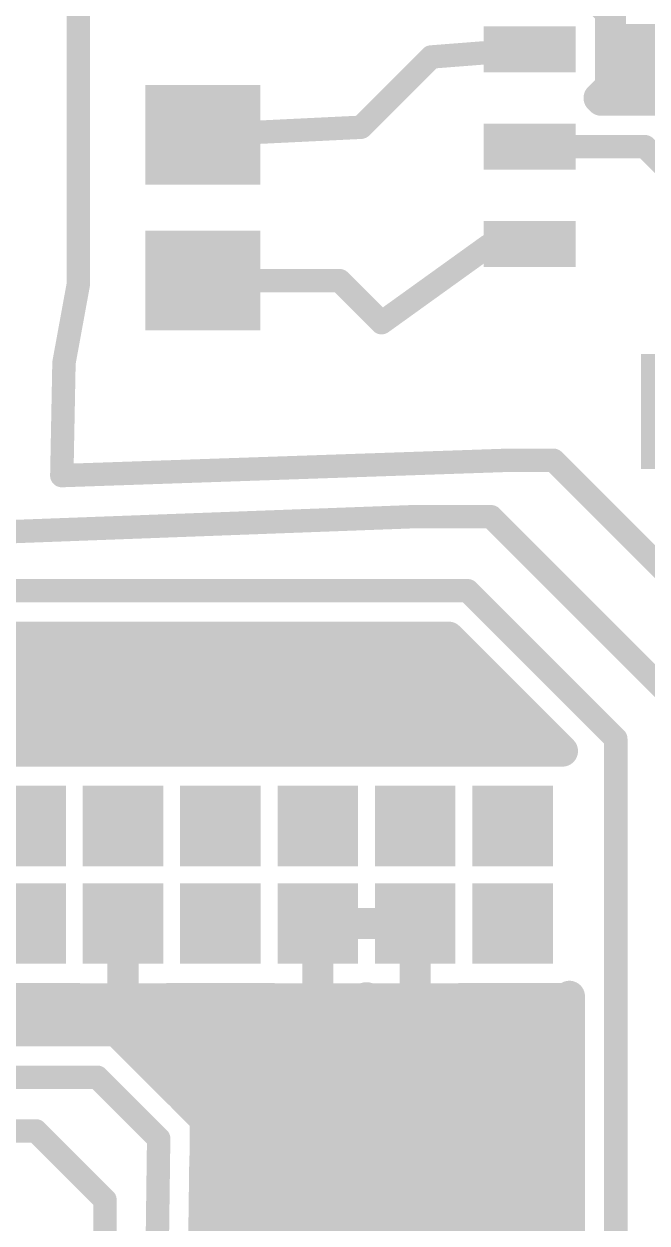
# Model space of a CAD drawing. Extents: x -40.6 to 40.6, y -25.6 to 25.6.
# Drawn here: x -0.66 to 7.47, y -13.4 to 2.24 of the extents above; entities that cross this region are included whole.
import ezdxf

# ---------------------------------------------------------------- set-up
doc = ezdxf.new("R2010")
doc.units = 0
doc.layers.add('16', color=175, linetype='CONTINUOUS')
doc.layers.add('17', color=82, linetype='CONTINUOUS')

# ---------------------------------------------------------------- blocks, each defined once
blk = doc.blocks.new('SQUAREP')
blk.add_solid([(-0.5, -0.5), (0.5, -0.5), (-0.5, 0.5), (0.5, 0.5)])
blk = doc.blocks.new('RECT')
blk.add_solid([(-0.5, -0.5), (0.5, -0.5), (-0.5, 0.5), (0.5, 0.5)])

msp = doc.modelspace()

# ---------------------------------------------------------------- linework, layer by layer
at = {"layer": '16'}
for points, const_width in [([(0.0508, 19.3548), (0.0508, -1.1684)], 0.3048), ([(6.9908, 2.3927), (6.8435, 2.54)], 0.4064), ([(6.9908, 1.4173), (6.9908, 2.3927)], 0.4064), ([(6.9908, 2.032), (10.4844, 2.032)], 0.4064), ([(4.6544, 1.805), (5.9376, 1.905)], 0.3048), ([(3.7376, 0.8882), (4.6544, 1.805)], 0.3048), ([(6.9908, 1.6256), (10.4844, 1.6256)], 0.4064), ([(6.8435, 1.27), (6.9908, 1.4173)], 0.4064), ([(6.8729, 1.2406), (6.8435, 1.27)], 0.4064), ([(7.693, 1.2406), (6.8729, 1.2406)], 0.4064), ([(1.6764, 0.7882), (3.7376, 0.8882)], 0.3048), ([(5.9376, 0.635), (7.4422, 0.635)], 0.3048), ([(7.4422, 0.635), (8.0264, 0.0508)], 0.3048), ([(4.0068, -1.6604), (5.3975, -0.6604)], 0.3048), ([(5.9122, -0.6604), (5.3975, -0.6604)], 0.3048), ([(5.9376, -0.635), (5.9122, -0.6604)], 0.3048), ([(0.0508, -1.1684), (-0.1348, -2.1828)], 0.3048), ([(1.6764, -1.1118), (3.4582, -1.1118)], 0.3048), ([(3.4582, -1.1118), (4.0068, -1.6604)], 0.3048), ([(-0.1348, -2.1828), (-0.1632, -3.6544)], 0.3048), ([(-0.1632, -3.6544), (5.6642, -3.4544)], 0.3048), ([(5.6642, -3.4544), (5.9182, -3.4544)], 0.3048), ([(5.9182, -3.4544), (6.2484, -3.4544)], 0.3048), ([(6.2484, -3.4544), (8.4836, -5.6896)], 0.3048), ([(-0.968, -4.391), (4.3942, -4.191)], 0.3048), ([(4.3942, -4.191), (4.699, -4.191)], 0.3048), ([(5.4356, -4.191), (4.699, -4.191)], 0.3048), ([(5.4356, -4.191), (7.6962, -6.4516)], 0.3048), ([(4.318, -5.1562), (-1.722, -5.1562)], 0.3048), ([(4.318, -5.1562), (4.6482, -5.1562)], 0.3048), ([(5.1308, -5.1562), (4.6482, -5.1562)], 0.3048), ([(7.0612, -7.0866), (5.1308, -5.1562)], 0.3048), ([(-1.7151, -5.7618), (4.88, -5.7618)], 0.4064), ([(4.88, -5.7618), (6.365, -7.2468)], 0.4064), ([(-8.4591, -6.096), (5.2142, -6.096)], 0.4064), ([(-8.583, -6.5024), (5.6206, -6.5024)], 0.4064), ([(-8.7069, -6.9088), (6.027, -6.9088)], 0.4064), ([(7.0612, -15.6464), (7.0612, -7.0866)], 0.3048), ([(6.365, -7.2468), (-6.4277, -7.2468)], 0.4064), ([(0.635, -10.4772), (0.635, -9.495)], 0.4064), ([(0.635, -9.495), (0.635, -9.495)], 0.4064), ([(0.635, -9.495), (0.635, -10.4772)], 0.4064), ([(3.175, -10.4772), (3.175, -9.495)], 0.4064), ([(3.175, -9.495), (3.175, -9.495)], 0.4064), ([(3.175, -9.495), (3.175, -10.4772)], 0.4064), ([(4.445, -9.495), (3.175, -9.495)], 0.4064), ([(3.175, -9.495), (3.175, -9.495)], 0.4064), ([(3.175, -9.495), (3.4628, -9.495)], 0.4064), ([(3.4628, -9.495), (4.445, -9.495)], 0.4064), ([(4.445, -10.4772), (4.445, -9.495)], 0.4064), ([(4.445, -9.495), (4.445, -9.495)], 0.4064), ([(4.445, -9.495), (4.445, -10.4772)], 0.4064), ([(4.445, -9.495), (4.445, -9.495)], 0.4064), ([(0.635, -9.7536), (0.635, -9.7536)], 0.4064), ([(3.175, -9.7536), (3.175, -9.7536)], 0.4064), ([(4.445, -9.7536), (4.445, -9.7536)], 0.4064), ([(0.635, -10.16), (0.635, -10.16)], 0.4064), ([(3.175, -10.16), (3.175, -10.16)], 0.4064), ([(4.445, -10.16), (4.445, -10.16)], 0.4064), ([(-2.5749, -10.4732), (0.0349, -10.4732)], 0.4064), ([(0.0349, -10.4732), (0.0498, -10.4772)], 0.4064), ([(0.0498, -10.4772), (0.635, -10.4772)], 0.4064), ([(0.635, -10.4772), (1.2202, -10.4772)], 0.4064), ([(1.2202, -10.4772), (1.2351, -10.4732)], 0.4064), ([(1.2351, -10.4732), (2.5749, -10.4732)], 0.4064), ([(2.5749, -10.4732), (2.5898, -10.4772)], 0.4064), ([(2.5898, -10.4772), (3.175, -10.4772)], 0.4064), ([(3.175, -10.4772), (3.7602, -10.4772)], 0.4064), ([(3.7602, -10.4772), (3.81, -10.4639)], 0.4064), ([(3.81, -10.4639), (3.8598, -10.4772)], 0.4064), ([(3.8598, -10.4772), (4.445, -10.4772)], 0.4064), ([(4.445, -10.4772), (5.0302, -10.4772)], 0.4064), ([(5.0302, -10.4772), (5.0451, -10.4732)], 0.4064), ([(5.0451, -10.4732), (6.4277, -10.4732)], 0.4064), ([(6.4277, -10.4732), (6.4556, -10.4453)], 0.4064), ([(6.4556, -10.4453), (6.4556, -15.8972)], 0.4064), ([(-9.7981, -10.5664), (6.4556, -10.5664)], 0.4064), ([(0.5508, -10.8944), (-10.1676, -10.8944)], 0.4064), ([(0.9056, -11.2492), (0.5508, -10.8944)], 0.4064), ([(0.6292, -10.9728), (6.4556, -10.9728)], 0.4064), ([(1.3541, -11.6977), (0.9056, -11.2492)], 0.4064), ([(1.0356, -11.3792), (6.4556, -11.3792)], 0.4064), ([(0.3, -11.5), (-16.5, -11.5)], 0.3048), ([(1.1, -12.3), (0.3, -11.5)], 0.3048), ([(1.3588, -11.6978), (1.3541, -11.6977)], 0.4064), ([(1.531, -11.8746), (1.3588, -11.6978)], 0.4064), ([(1.4444, -11.7856), (6.4556, -11.7856)], 0.4064), ([(1.7056, -12.0492), (1.531, -11.8746)], 0.4064), ([(1.7056, -12.0538), (1.7056, -12.0492)], 0.4064), ([(1.7088, -12.0571), (1.7056, -12.0538)], 0.4064), ([(1.7056, -12.3039), (1.7088, -12.0571)], 0.4064), ([(1.7071, -12.192), (6.4556, -12.192)], 0.4064), ([(-0.5, -12.2), (-15.7, -12.2)], 0.3048), ([(0.4, -13.1), (-0.5, -12.2)], 0.3048), ([(1, -19.9), (1.1, -12.3)], 0.3048), ([(1.7056, -12.5508), (1.7056, -12.3039)], 0.4064), ([(1.6271, -18.268), (1.7023, -12.5541)], 0.4064), ([(1.7023, -12.5541), (1.7056, -12.5508)], 0.4064), ([(1.7017, -12.5984), (6.4556, -12.5984)], 0.4064), ([(1.6964, -13.0048), (6.4556, -13.0048)], 0.4064), ([(0.4, -20.1), (0.4, -13.1)], 0.3048), ([(1.691, -13.4112), (6.4556, -13.4112)], 0.4064)]:
    msp.add_lwpolyline(points, dxfattribs=dict(at, const_width=const_width))
for points, const_width in [([(6.919, 2.3209, 1), (7.0626, 2.4646)], 0.2032), ([(6.9908, 2.1336, 1), (6.9908, 1.9304)], 0.2032), ([(5.9435, 1.829, 1), (5.9317, 1.981)], 0.1524), ([(4.6485, 1.881, 1), (4.6603, 1.729)], 0.1524), ([(4.7083, 1.7511, 1), (4.6005, 1.8589)], 0.1524), ([(6.9908, 1.7272, 1), (6.9908, 1.524)], 0.2032), ([(7.0626, 1.3454, 1), (6.919, 1.4891)], 0.2032), ([(6.9154, 1.3418, 1), (6.7717, 1.1982)], 0.2032), ([(6.7717, 1.3418, 1), (6.9154, 1.1982)], 0.2032), ([(6.8729, 1.3422, 1), (6.8729, 1.139)], 0.2032), ([(6.8011, 1.1688, 1), (6.9448, 1.3124)], 0.2032), ([(6.8892, 1.4173, 1), (7.0924, 1.4173)], 0.2032), ([(1.6727, 0.8643, 1), (1.6801, 0.7121)], 0.1524), ([(3.6837, 0.9421, 1), (3.7915, 0.8343)], 0.1524), ([(3.7413, 0.8121, 1), (3.7339, 0.9643)], 0.1524), ([(5.9376, 0.7112, 1), (5.9376, 0.5588)], 0.1524), ([(7.4961, 0.6889, 1), (7.3883, 0.5811)], 0.1524), ([(7.4422, 0.5588, 1), (7.4422, 0.7112)], 0.1524), ([(5.3975, -0.5842, 1), (5.3975, -0.7366)], 0.1524), ([(5.442, -0.7223, 1), (5.353, -0.5985)], 0.1524), ([(5.8583, -0.6065, 1), (5.9661, -0.7143)], 0.1524), ([(5.9915, -0.6889, 1), (5.8837, -0.5811)], 0.1524), ([(5.9122, -0.7366, 1), (5.9122, -0.5842)], 0.1524), ([(-0.0254, -1.1684, 1), (0.127, -1.1684)], 0.1524), ([(0.1258, -1.1821, 1), (-0.0242, -1.1547)], 0.1524), ([(1.6764, -1.0356, 1), (1.6764, -1.188)], 0.1524), ([(3.5121, -1.0579, 1), (3.4043, -1.1657)], 0.1524), ([(3.4582, -1.188, 1), (3.4582, -1.0356)], 0.1524), ([(3.9623, -1.5985, 1), (4.0513, -1.7223)], 0.1524), ([(3.9529, -1.7143, 1), (4.0607, -1.6065)], 0.1524), ([(-0.0586, -2.1843, 1), (-0.211, -2.1813)], 0.1524), ([(-0.2098, -2.1691, 1), (-0.0598, -2.1965)], 0.1524), ([(5.6642, -3.3782, 1), (5.6642, -3.5306)], 0.1524), ([(5.6668, -3.5306, 1), (5.6616, -3.3782)], 0.1524), ([(5.9182, -3.3782, 1), (5.9182, -3.5306)], 0.1524), ([(5.9182, -3.5306, 1), (5.9182, -3.3782)], 0.1524), ([(6.3023, -3.4005, 1), (6.1945, -3.5083)], 0.1524), ([(6.2484, -3.5306, 1), (6.2484, -3.3782)], 0.1524), ([(-0.1658, -3.5782, 1), (-0.1606, -3.7306)], 0.1524), ([(-0.2394, -3.6529, 1), (-0.087, -3.6559)], 0.1524), ([(4.3942, -4.1148, 1), (4.3942, -4.2672)], 0.1524), ([(4.397, -4.2671, 1), (4.3914, -4.1149)], 0.1524), ([(4.699, -4.1148, 1), (4.699, -4.2672)], 0.1524), ([(4.699, -4.2672, 1), (4.699, -4.1148)], 0.1524), ([(5.4895, -4.1371, 1), (5.3817, -4.2449)], 0.1524), ([(5.4356, -4.2672, 1), (5.4356, -4.1148)], 0.1524), ([(4.318, -5.08, 1), (4.318, -5.2324)], 0.1524), ([(4.318, -5.2324, 1), (4.318, -5.08)], 0.1524), ([(4.6482, -5.08, 1), (4.6482, -5.2324)], 0.1524), ([(4.6482, -5.2324, 1), (4.6482, -5.08)], 0.1524), ([(5.1847, -5.1023, 1), (5.0769, -5.2101)], 0.1524), ([(5.1308, -5.2324, 1), (5.1308, -5.08)], 0.1524), ([(4.9518, -5.69, 1), (4.8081, -5.8336)], 0.2032), ([(4.88, -5.8634, 1), (4.88, -5.6602)], 0.2032), ([(5.2142, -6.1976, 1), (5.2142, -5.9944)], 0.2032), ([(5.6206, -6.604, 1), (5.6206, -6.4008)], 0.2032), ([(6.027, -7.0104, 1), (6.027, -6.8072)], 0.2032), ([(7.1374, -7.0866, 1), (6.985, -7.0866)], 0.1524), ([(7.0073, -7.1405, 1), (7.1151, -7.0327)], 0.1524), ([(6.2931, -7.3186, 1), (6.4368, -7.175)], 0.2032), ([(6.365, -7.3484, 1), (6.365, -7.1452)], 0.2032), ([(0.7366, -9.495, 1), (0.5334, -9.495)], 0.2032), ([(0.635, -9.3934, 1), (0.635, -9.5966)], 0.2032), ([(0.7366, -9.495, 1), (0.5334, -9.495)], 0.2032), ([(0.635, -9.5966, 1), (0.635, -9.3934)], 0.2032), ([(3.2766, -9.495, 1), (3.0734, -9.495)], 0.2032), ([(3.175, -9.3934, 1), (3.175, -9.5966)], 0.2032), ([(3.2766, -9.495, 1), (3.0734, -9.495)], 0.2032), ([(3.175, -9.3934, 1), (3.175, -9.5966)], 0.2032), ([(3.2766, -9.495, 1), (3.0734, -9.495)], 0.2032), ([(3.175, -9.3934, 1), (3.175, -9.5966)], 0.2032), ([(3.175, -9.5966, 1), (3.175, -9.3934)], 0.2032), ([(3.4628, -9.3934, 1), (3.4628, -9.5966)], 0.2032), ([(3.4628, -9.5966, 1), (3.4628, -9.3934)], 0.2032), ([(4.5466, -9.495, 1), (4.3434, -9.495)], 0.2032), ([(4.445, -9.3934, 1), (4.445, -9.5966)], 0.2032), ([(4.5466, -9.495, 1), (4.3434, -9.495)], 0.2032), ([(4.5466, -9.495, 1), (4.3434, -9.495)], 0.2032), ([(4.445, -9.5966, 1), (4.445, -9.3934)], 0.2032), ([(4.445, -9.5966, 1), (4.445, -9.3934)], 0.2032), ([(4.445, -9.5966, 1), (4.445, -9.3934)], 0.2032), ([(3.0734, -9.495, 1), (3.2766, -9.495)], 0.2032), ([(4.3434, -9.495, 1), (4.5466, -9.495)], 0.2032), ([(0.635, -9.652, 1), (0.635, -9.8552)], 0.2032), ([(0.635, -9.8552, 1), (0.635, -9.652)], 0.2032), ([(3.175, -9.652, 1), (3.175, -9.8552)], 0.2032), ([(3.175, -9.8552, 1), (3.175, -9.652)], 0.2032), ([(4.445, -9.652, 1), (4.445, -9.8552)], 0.2032), ([(4.445, -9.8552, 1), (4.445, -9.652)], 0.2032), ([(0.635, -10.0584, 1), (0.635, -10.2616)], 0.2032), ([(0.635, -10.2616, 1), (0.635, -10.0584)], 0.2032), ([(3.175, -10.0584, 1), (3.175, -10.2616)], 0.2032), ([(3.175, -10.2616, 1), (3.175, -10.0584)], 0.2032), ([(4.445, -10.0584, 1), (4.445, -10.2616)], 0.2032), ([(4.445, -10.2616, 1), (4.445, -10.0584)], 0.2032), ([(0.0612, -10.3751, 1), (0.0086, -10.5713)], 0.2032), ([(0.0498, -10.3756, 1), (0.0498, -10.5788)], 0.2032), ([(0.0235, -10.5753, 1), (0.0761, -10.3791)], 0.2032), ([(0.0349, -10.5748, 1), (0.0349, -10.3716)], 0.2032), ([(0.635, -10.3756, 1), (0.635, -10.5788)], 0.2032), ([(0.635, -10.5788, 1), (0.635, -10.3756)], 0.2032), ([(1.1939, -10.3791, 1), (1.2465, -10.5753)], 0.2032), ([(1.2351, -10.3716, 1), (1.2351, -10.5748)], 0.2032), ([(1.2614, -10.5713, 1), (1.2088, -10.3751)], 0.2032), ([(1.2202, -10.5788, 1), (1.2202, -10.3756)], 0.2032), ([(2.6012, -10.3751, 1), (2.5486, -10.5713)], 0.2032), ([(2.5898, -10.3756, 1), (2.5898, -10.5788)], 0.2032), ([(2.5635, -10.5753, 1), (2.6161, -10.3791)], 0.2032), ([(2.5749, -10.5748, 1), (2.5749, -10.3716)], 0.2032), ([(3.175, -10.3756, 1), (3.175, -10.5788)], 0.2032), ([(3.175, -10.5788, 1), (3.175, -10.3756)], 0.2032), ([(3.7339, -10.3791, 1), (3.7865, -10.5753)], 0.2032), ([(3.8363, -10.3657, 1), (3.7837, -10.562)], 0.2032), ([(3.8598, -10.3756, 1), (3.8598, -10.5788)], 0.2032), ([(3.7602, -10.5788, 1), (3.7602, -10.3756)], 0.2032), ([(3.8363, -10.562, 1), (3.7837, -10.3657)], 0.2032), ([(3.8335, -10.5753, 1), (3.8861, -10.3791)], 0.2032), ([(4.445, -10.3756, 1), (4.445, -10.5788)], 0.2032), ([(4.445, -10.5788, 1), (4.445, -10.3756)], 0.2032), ([(5.0039, -10.3791, 1), (5.0565, -10.5753)], 0.2032), ([(5.0451, -10.3716, 1), (5.0451, -10.5748)], 0.2032), ([(5.0714, -10.5713, 1), (5.0188, -10.3751)], 0.2032), ([(5.0302, -10.5788, 1), (5.0302, -10.3756)], 0.2032), ([(6.3559, -10.4014, 1), (6.4996, -10.545)], 0.2032), ([(6.5572, -10.4453, 1), (6.354, -10.4453)], 0.2032), ([(6.5274, -10.5172, 1), (6.3838, -10.3735)], 0.2032), ([(6.4277, -10.5748, 1), (6.4277, -10.3716)], 0.2032), ([(0.5334, -10.4772, 1), (0.7366, -10.4772)], 0.2032), ([(0.5334, -10.4772, 1), (0.7366, -10.4772)], 0.2032), ([(3.0734, -10.4772, 1), (3.2766, -10.4772)], 0.2032), ([(3.0734, -10.4772, 1), (3.2766, -10.4772)], 0.2032), ([(4.3434, -10.4772, 1), (4.5466, -10.4772)], 0.2032), ([(4.3434, -10.4772, 1), (4.5466, -10.4772)], 0.2032), ([(6.4556, -10.668, 1), (6.4556, -10.4648)], 0.2032), ([(0.6227, -10.8226, 1), (0.479, -10.9662)], 0.2032), ([(0.6292, -10.8712, 1), (0.6292, -11.0744)], 0.2032), ([(0.5508, -10.996, 1), (0.5508, -10.7928)], 0.2032), ([(6.4556, -11.0744, 1), (6.4556, -10.8712)], 0.2032), ([(0.9774, -11.1773, 1), (0.8338, -11.321)], 0.2032), ([(0.8338, -11.321, 1), (0.9774, -11.1773)], 0.2032), ([(1.0356, -11.2776, 1), (1.0356, -11.4808)], 0.2032), ([(6.4556, -11.4808, 1), (6.4556, -11.2776)], 0.2032), ([(0.3539, -11.4461, 1), (0.2461, -11.5539)], 0.1524), ([(0.3, -11.5762, 1), (0.3, -11.4238)], 0.1524), ([(1.3554, -11.5961, 1), (1.3528, -11.7993)], 0.2032), ([(1.4316, -11.6269, 1), (1.286, -11.7686)], 0.2032), ([(1.2823, -11.7695, 1), (1.426, -11.6259)], 0.2032), ([(1.3575, -11.7993, 1), (1.3601, -11.5962)], 0.2032), ([(1.4444, -11.684, 1), (1.4444, -11.8872)], 0.2032), ([(1.6028, -11.8027, 1), (1.4592, -11.9464)], 0.2032), ([(1.4582, -11.9454, 1), (1.6038, -11.8037)], 0.2032), ([(6.4556, -11.8872, 1), (6.4556, -11.684)], 0.2032), ([(1.8072, -12.0492, 1), (1.604, -12.0492)], 0.2032), ([(1.7784, -11.9829, 1), (1.6328, -12.1247)], 0.2032), ([(1.8104, -12.0585, 1), (1.6073, -12.0558)], 0.2032), ([(1.6338, -12.121, 1), (1.7774, -11.9773)], 0.2032), ([(1.604, -12.0538, 1), (1.8072, -12.0538)], 0.2032), ([(1.7071, -12.0904, 1), (1.7071, -12.2936)], 0.2032), ([(1.6361, -12.1281, 1), (1.7816, -11.9862)], 0.2032), ([(6.4556, -12.2936, 1), (6.4556, -12.0904)], 0.2032), ([(-0.4461, -12.1461, 1), (-0.5539, -12.2539)], 0.1524), ([(-0.5, -12.2762, 1), (-0.5, -12.1238)], 0.1524), ([(1.1762, -12.301, 1), (1.0238, -12.299)], 0.1524), ([(1.0461, -12.3539, 1), (1.1539, -12.2461)], 0.1524), ([(1.8072, -12.3039, 1), (1.604, -12.3039)], 0.2032), ([(1.8039, -12.5555, 1), (1.6007, -12.5528)], 0.2032), ([(1.604, -12.3026, 1), (1.8072, -12.3052)], 0.2032), ([(1.7774, -12.6227, 1), (1.6338, -12.479)], 0.2032), ([(1.7017, -12.4968, 1), (1.7017, -12.7)], 0.2032), ([(1.6305, -12.4823, 1), (1.7741, -12.626)], 0.2032), ([(1.604, -12.5508, 1), (1.8072, -12.5508)], 0.2032), ([(6.4556, -12.7, 1), (6.4556, -12.4968)], 0.2032), ([(1.6964, -12.9032, 1), (1.6964, -13.1064)], 0.2032), ([(6.4556, -13.1064, 1), (6.4556, -12.9032)], 0.2032), ([(0.4762, -13.1, 1), (0.3238, -13.1)], 0.1524), ([(0.3461, -13.1539, 1), (0.4539, -13.0461)], 0.1524), ([(1.691, -13.3096, 1), (1.691, -13.5128)], 0.2032), ([(6.4556, -13.5128, 1), (6.4556, -13.3096)], 0.2032)]:
    msp.add_lwpolyline(points, format="xyb", dxfattribs=dict(at, const_width=const_width))

# ---------------------------------------------------------------- block references
at = {"layer": '16', "rotation": 90}
for p, xscale, yscale in [((5.9376, 1.905), 0.6, 1.2), ((1.6764, 0.7882), 1.3, 1.5), ((5.9376, 0.635), 0.6, 1.2), ((1.6764, -1.1118), 1.3, 1.5), ((5.9376, -0.635), 0.6, 1.2)]:
    msp.add_blockref('RECT', p, dxfattribs=dict(at, xscale=xscale, yscale=yscale))
at = {"layer": '16', "xscale": 1.3, "yscale": 1.5}
msp.add_blockref('RECT', (8.0416, -2.8194), dxfattribs=at)
at = {"layer": '17', "xscale": 1.05, "yscale": 1.05, "rotation": 180}
for p in [(-0.635, -8.225), (0.635, -8.225), (1.905, -8.225), (3.175, -8.225), (4.445, -8.225), (5.715, -8.225), (-0.635, -9.495), (0.635, -9.495), (1.905, -9.495), (3.175, -9.495), (4.445, -9.495), (5.715, -9.495)]:
    msp.add_blockref('SQUAREP', p, dxfattribs=at)

doc.saveas('drawing.dxf')
